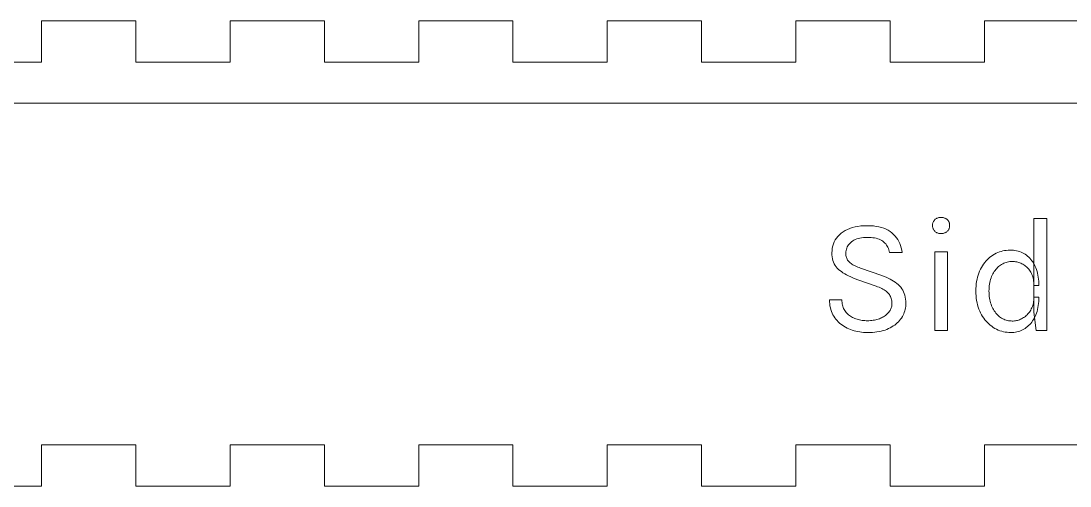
# Model space of a CAD drawing. Extents: x 3 to 808, y 3 to 580.
# Drawn here: x 585.9 to 662.6, y 3 to 37 of the extents above; entities that cross this region are included whole.
import ezdxf

# ---------------------------------------------------------------- set-up
doc = ezdxf.new("R2010")
doc.units = 0
doc.layers.get('0').update_dxf_attribs({"lineweight": 0})

msp = doc.modelspace()

# ---------------------------------------------------------------- linework, layer by layer
for p, q in [((587.383, 34), (587.383, 37)), ((587.383, 37), (594.279, 37)), ((594.279, 37), (594.279, 34)), ((601.177, 34), (601.177, 37)), ((601.177, 37), (608.073, 37)), ((608.073, 37), (608.073, 34)), ((614.971, 34), (614.971, 37)), ((614.971, 37), (621.868, 37)), ((621.868, 37), (621.868, 34)), ((628.765, 34), (628.765, 37)), ((628.765, 37), (635.662, 37)), ((635.662, 37), (635.662, 34)), ((642.56, 34), (642.56, 37)), ((642.56, 37), (649.456, 37)), ((649.456, 37), (649.456, 34)), ((656.354, 34), (656.354, 37)), ((656.354, 37), (663.251, 37)), ((580.485, 34), (587.383, 34)), ((594.279, 34), (601.177, 34)), ((608.073, 34), (614.971, 34)), ((621.868, 34), (628.765, 34)), ((635.662, 34), (642.56, 34)), ((649.456, 34), (656.354, 34)), ((802.407, 31), (517.196, 31)), ((652.587, 22.252), (652.602, 22.295)), ((652.602, 22.295), (652.62, 22.336)), ((652.62, 22.336), (652.642, 22.375)), ((652.642, 22.375), (652.667, 22.411)), ((652.667, 22.411), (652.696, 22.446)), ((652.696, 22.446), (652.728, 22.478)), ((652.728, 22.478), (652.763, 22.508)), ((652.763, 22.508), (652.8, 22.534)), ((652.8, 22.534), (652.839, 22.558)), ((652.839, 22.558), (652.881, 22.578)), ((652.881, 22.578), (652.926, 22.595)), ((652.926, 22.595), (652.973, 22.609)), ((652.973, 22.609), (653.022, 22.62)), ((653.022, 22.62), (653.073, 22.628)), ((653.073, 22.628), (653.127, 22.632)), ((653.127, 22.632), (653.184, 22.634)), ((653.184, 22.634), (653.184, 22.634)), ((653.184, 22.634), (653.24, 22.632)), ((653.24, 22.632), (653.294, 22.628)), ((653.294, 22.628), (653.346, 22.62)), ((653.346, 22.62), (653.395, 22.609)), ((653.395, 22.609), (653.442, 22.595)), ((653.442, 22.595), (653.486, 22.578)), ((653.486, 22.578), (653.528, 22.558)), ((653.528, 22.558), (653.568, 22.534)), ((653.568, 22.534), (653.605, 22.508)), ((653.605, 22.508), (653.64, 22.478)), ((653.64, 22.478), (653.672, 22.446)), ((653.672, 22.446), (653.7, 22.411)), ((653.7, 22.411), (653.725, 22.375)), ((653.725, 22.375), (653.747, 22.336)), ((653.747, 22.336), (653.766, 22.295)), ((653.766, 22.295), (653.781, 22.252)), ((659.976, 15.71), (659.976, 22.55)), ((659.976, 22.55), (660.912, 22.55)), ((660.912, 22.55), (660.912, 14.366)), ((645.873, 21.482), (646.013, 21.587)), ((646.013, 21.587), (646.165, 21.681)), ((646.165, 21.681), (646.329, 21.764)), ((646.329, 21.764), (646.503, 21.835)), ((646.503, 21.835), (646.69, 21.896)), ((646.69, 21.896), (646.887, 21.946)), ((646.887, 21.946), (647.096, 21.984)), ((647.096, 21.984), (647.316, 22.012)), ((647.316, 22.012), (647.547, 22.028)), ((647.547, 22.028), (647.79, 22.034)), ((647.79, 22.034), (647.79, 22.034)), ((647.79, 22.034), (648.015, 22.029)), ((648.015, 22.029), (648.23, 22.013)), ((648.23, 22.013), (648.436, 21.986)), ((648.436, 21.986), (648.631, 21.949)), ((648.631, 21.949), (648.816, 21.901)), ((648.816, 21.901), (648.991, 21.843)), ((648.991, 21.843), (649.156, 21.774)), ((649.156, 21.774), (649.31, 21.694)), ((649.31, 21.694), (649.455, 21.604)), ((649.455, 21.604), (649.59, 21.503)), ((649.59, 21.503), (649.714, 21.393)), ((652.56, 22.058), (652.561, 22.11)), ((652.561, 22.005), (652.56, 22.058)), ((652.56, 22.058), (652.56, 22.058)), ((652.561, 22.11), (652.566, 22.159)), ((652.566, 21.954), (652.561, 22.005)), ((652.566, 22.159), (652.575, 22.207)), ((652.575, 21.905), (652.566, 21.954)), ((652.575, 22.207), (652.587, 22.252)), ((652.587, 21.859), (652.575, 21.905)), ((652.602, 21.814), (652.587, 21.859)), ((652.62, 21.772), (652.602, 21.814)), ((652.642, 21.731), (652.62, 21.772)), ((652.667, 21.693), (652.642, 21.731)), ((652.696, 21.657), (652.667, 21.693)), ((652.728, 21.623), (652.696, 21.657)), ((652.763, 21.592), (652.728, 21.623)), ((652.8, 21.564), (652.763, 21.592)), ((652.839, 21.539), (652.8, 21.564)), ((652.881, 21.517), (652.839, 21.539)), ((652.926, 21.499), (652.881, 21.517)), ((652.973, 21.484), (652.926, 21.499)), ((653.442, 21.499), (653.395, 21.484)), ((653.486, 21.517), (653.442, 21.499)), ((653.528, 21.539), (653.486, 21.517)), ((653.568, 21.564), (653.528, 21.539)), ((653.605, 21.592), (653.568, 21.564)), ((653.64, 21.623), (653.605, 21.592)), ((653.672, 21.657), (653.64, 21.623)), ((653.7, 21.693), (653.672, 21.657)), ((653.725, 21.731), (653.7, 21.693)), ((653.747, 21.772), (653.725, 21.731)), ((653.766, 21.814), (653.747, 21.772)), ((653.781, 21.859), (653.766, 21.814)), ((653.781, 22.252), (653.793, 22.207)), ((653.793, 21.905), (653.781, 21.859)), ((653.793, 22.207), (653.801, 22.159)), ((653.801, 21.954), (653.793, 21.905)), ((653.801, 22.159), (653.806, 22.11)), ((653.806, 22.005), (653.801, 21.954)), ((653.806, 22.11), (653.808, 22.058)), ((653.808, 22.058), (653.806, 22.005)), ((653.808, 22.058), (653.808, 22.058)), ((645.306, 20.703), (645.367, 20.849)), ((645.367, 20.849), (645.441, 20.989)), ((645.441, 20.989), (645.529, 21.122)), ((645.529, 21.122), (645.63, 21.248)), ((645.63, 21.248), (645.745, 21.368)), ((645.745, 21.368), (645.873, 21.482)), ((646.553, 20.784), (646.483, 20.713)), ((646.632, 20.852), (646.553, 20.784)), ((646.718, 20.915), (646.632, 20.852)), ((646.811, 20.971), (646.718, 20.915)), ((646.91, 21.02), (646.811, 20.971)), ((647.016, 21.063), (646.91, 21.02)), ((647.128, 21.099), (647.016, 21.063)), ((647.247, 21.129), (647.128, 21.099)), ((647.373, 21.152), (647.247, 21.129)), ((647.505, 21.169), (647.373, 21.152)), ((647.644, 21.179), (647.505, 21.169)), ((647.79, 21.182), (647.644, 21.179)), ((647.933, 21.179), (647.79, 21.182)), ((647.79, 21.182), (647.79, 21.182)), ((648.069, 21.17), (647.933, 21.179)), ((648.199, 21.156), (648.069, 21.17)), ((648.322, 21.135), (648.199, 21.156)), ((648.439, 21.109), (648.322, 21.135)), ((648.548, 21.077), (648.439, 21.109)), ((648.651, 21.039), (648.548, 21.077)), ((648.748, 20.996), (648.651, 21.039)), ((648.838, 20.946), (648.748, 20.996)), ((648.921, 20.891), (648.838, 20.946)), ((648.997, 20.83), (648.921, 20.891)), ((649.068, 20.765), (648.997, 20.83)), ((649.132, 20.696), (649.068, 20.765)), ((649.714, 21.393), (649.827, 21.276)), ((649.827, 21.276), (649.929, 21.152)), ((649.929, 21.152), (650.02, 21.02)), ((650.02, 21.02), (650.1, 20.881)), ((650.1, 20.881), (650.169, 20.735)), ((650.169, 20.735), (650.226, 20.582)), ((653.022, 21.473), (652.973, 21.484)), ((653.073, 21.465), (653.022, 21.473)), ((653.127, 21.46), (653.073, 21.465)), ((653.184, 21.458), (653.127, 21.46)), ((653.24, 21.46), (653.184, 21.458)), ((653.184, 21.458), (653.184, 21.458)), ((653.184, 21.458), (653.184, 21.458)), ((653.294, 21.465), (653.24, 21.46)), ((653.346, 21.473), (653.294, 21.465)), ((653.395, 21.484), (653.346, 21.473)), ((645.198, 20.054), (645.205, 20.226)), ((645.203, 19.901), (645.198, 20.054)), ((645.198, 20.054), (645.198, 20.054)), ((645.205, 20.226), (645.225, 20.391)), ((645.225, 20.391), (645.259, 20.55)), ((645.259, 20.55), (645.306, 20.703)), ((646.222, 20.117), (646.218, 20.018)), ((646.218, 20.018), (646.218, 20.018)), ((646.218, 20.018), (646.22, 19.937)), ((646.234, 20.213), (646.222, 20.117)), ((646.255, 20.305), (646.234, 20.213)), ((646.284, 20.393), (646.255, 20.305)), ((646.321, 20.479), (646.284, 20.393)), ((646.367, 20.56), (646.321, 20.479)), ((646.421, 20.638), (646.367, 20.56)), ((646.483, 20.713), (646.421, 20.638)), ((649.191, 20.621), (649.132, 20.696)), ((649.243, 20.542), (649.191, 20.621)), ((649.288, 20.459), (649.243, 20.542)), ((649.328, 20.37), (649.288, 20.459)), ((649.361, 20.278), (649.328, 20.37)), ((649.389, 20.18), (649.361, 20.278)), ((649.41, 20.078), (649.389, 20.18)), ((650.334, 20.078), (649.41, 20.078)), ((650.226, 20.582), (650.273, 20.421)), ((650.273, 20.421), (650.309, 20.253)), ((650.309, 20.253), (650.334, 20.078)), ((650.334, 20.078), (650.334, 20.078)), ((652.716, 14.366), (652.716, 20.114)), ((652.716, 20.114), (653.652, 20.114)), ((653.652, 20.114), (653.652, 14.366)), ((657.093, 19.952), (657.21, 20.014)), ((657.21, 20.014), (657.329, 20.068)), ((657.329, 20.068), (657.45, 20.115)), ((657.45, 20.115), (657.574, 20.155)), ((657.574, 20.155), (657.699, 20.188)), ((657.699, 20.188), (657.827, 20.213)), ((657.827, 20.213), (657.957, 20.231)), ((657.957, 20.231), (658.089, 20.242)), ((658.089, 20.242), (658.224, 20.246)), ((658.224, 20.246), (658.224, 20.246)), ((658.224, 20.246), (658.348, 20.243)), ((658.348, 20.243), (658.47, 20.234)), ((658.47, 20.234), (658.588, 20.218)), ((658.588, 20.218), (658.703, 20.197)), ((658.703, 20.197), (658.816, 20.169)), ((658.816, 20.169), (658.925, 20.136)), ((658.925, 20.136), (659.031, 20.096)), ((659.031, 20.096), (659.134, 20.05)), ((659.134, 20.05), (659.234, 19.998)), ((659.234, 19.998), (659.331, 19.94)), ((645.217, 19.756), (645.203, 19.901)), ((645.241, 19.617), (645.217, 19.756)), ((645.275, 19.486), (645.241, 19.617)), ((645.318, 19.361), (645.275, 19.486)), ((645.371, 19.243), (645.318, 19.361)), ((645.433, 19.133), (645.371, 19.243)), ((646.22, 19.937), (646.228, 19.859)), ((646.228, 19.859), (646.241, 19.785)), ((646.241, 19.785), (646.26, 19.714)), ((646.26, 19.714), (646.283, 19.647)), ((646.283, 19.647), (646.312, 19.583)), ((646.312, 19.583), (646.346, 19.522)), ((646.346, 19.522), (646.385, 19.465)), ((646.385, 19.465), (646.429, 19.411)), ((646.429, 19.411), (646.479, 19.361)), ((646.479, 19.361), (646.534, 19.313)), ((646.534, 19.313), (646.595, 19.266)), ((646.595, 19.266), (646.662, 19.22)), ((646.662, 19.22), (646.735, 19.175)), ((656.216, 19.104), (656.295, 19.223)), ((656.295, 19.223), (656.379, 19.336)), ((656.379, 19.336), (656.468, 19.443)), ((656.468, 19.443), (656.561, 19.543)), ((656.561, 19.543), (656.659, 19.637)), ((656.659, 19.637), (656.761, 19.725)), ((656.761, 19.725), (656.868, 19.807)), ((656.868, 19.807), (656.979, 19.883)), ((656.979, 19.883), (657.093, 19.952)), ((657.615, 19.207), (657.537, 19.157)), ((657.695, 19.251), (657.615, 19.207)), ((657.776, 19.29), (657.695, 19.251)), ((657.859, 19.324), (657.776, 19.29)), ((657.944, 19.353), (657.859, 19.324)), ((658.03, 19.376), (657.944, 19.353)), ((658.118, 19.395), (658.03, 19.376)), ((658.208, 19.408), (658.118, 19.395)), ((658.299, 19.415), (658.208, 19.408)), ((658.392, 19.418), (658.299, 19.415)), ((658.474, 19.416), (658.392, 19.418)), ((658.392, 19.418), (658.392, 19.418)), ((658.555, 19.41), (658.474, 19.416)), ((658.635, 19.4), (658.555, 19.41)), ((658.714, 19.386), (658.635, 19.4)), ((658.792, 19.368), (658.714, 19.386)), ((658.869, 19.346), (658.792, 19.368)), ((658.945, 19.32), (658.869, 19.346)), ((659.02, 19.289), (658.945, 19.32)), ((659.093, 19.255), (659.02, 19.289)), ((659.166, 19.217), (659.093, 19.255)), ((659.236, 19.175), (659.166, 19.217)), ((659.331, 19.94), (659.424, 19.876)), ((659.424, 19.876), (659.513, 19.807)), ((659.513, 19.807), (659.598, 19.732)), ((659.598, 19.732), (659.678, 19.652)), ((659.678, 19.652), (659.755, 19.566)), ((659.755, 19.566), (659.826, 19.476)), ((659.826, 19.476), (659.894, 19.379)), ((659.894, 19.379), (659.958, 19.278)), ((659.958, 19.278), (660.017, 19.171)), ((645.505, 19.029), (645.433, 19.133)), ((645.587, 18.932), (645.505, 19.029)), ((645.678, 18.842), (645.587, 18.932)), ((645.778, 18.757), (645.678, 18.842)), ((645.888, 18.673), (645.778, 18.757)), ((646.007, 18.591), (645.888, 18.673)), ((646.135, 18.512), (646.007, 18.591)), ((646.272, 18.434), (646.135, 18.512)), ((646.418, 18.358), (646.272, 18.434)), ((646.735, 19.175), (646.814, 19.131)), ((646.814, 19.131), (646.899, 19.088)), ((646.899, 19.088), (646.99, 19.046)), ((646.99, 19.046), (647.086, 19.005)), ((647.086, 19.005), (647.189, 18.965)), ((647.189, 18.965), (647.298, 18.926)), ((647.298, 18.926), (647.298, 18.926)), ((647.298, 18.926), (648.858, 18.386)), ((655.851, 18.271), (655.895, 18.423)), ((655.895, 18.423), (655.947, 18.569)), ((655.947, 18.569), (656.005, 18.711)), ((656.005, 18.711), (656.07, 18.848)), ((656.07, 18.848), (656.14, 18.979)), ((656.14, 18.979), (656.216, 19.104)), ((656.967, 18.507), (656.919, 18.413)), ((657.017, 18.597), (656.967, 18.507)), ((657.071, 18.683), (657.017, 18.597)), ((657.129, 18.764), (657.071, 18.683)), ((657.189, 18.84), (657.129, 18.764)), ((657.252, 18.913), (657.189, 18.84)), ((657.319, 18.98), (657.252, 18.913)), ((657.388, 19.044), (657.319, 18.98)), ((657.461, 19.103), (657.388, 19.044)), ((657.537, 19.157), (657.461, 19.103)), ((659.304, 19.129), (659.236, 19.175)), ((659.37, 19.079), (659.304, 19.129)), ((659.432, 19.026), (659.37, 19.079)), ((659.492, 18.969), (659.432, 19.026)), ((659.549, 18.908), (659.492, 18.969)), ((659.604, 18.843), (659.549, 18.908)), ((659.655, 18.774), (659.604, 18.843)), ((659.704, 18.702), (659.655, 18.774)), ((659.751, 18.626), (659.704, 18.702)), ((659.794, 18.546), (659.751, 18.626)), ((659.832, 18.463), (659.794, 18.546)), ((659.866, 18.376), (659.832, 18.463)), ((660.017, 19.171), (660.072, 19.058)), ((660.072, 19.058), (660.122, 18.94)), ((660.122, 18.94), (660.167, 18.818)), ((660.167, 18.818), (660.206, 18.691)), ((660.206, 18.691), (660.241, 18.559)), ((660.241, 18.559), (660.27, 18.422)), ((660.27, 18.422), (660.294, 18.28)), ((646.573, 18.284), (646.418, 18.358)), ((646.738, 18.212), (646.573, 18.284)), ((646.911, 18.142), (646.738, 18.212)), ((647.094, 18.074), (646.911, 18.142)), ((648.426, 17.606), (647.094, 18.074)), ((648.858, 18.386), (649.016, 18.33)), ((649.016, 18.33), (649.168, 18.269)), ((649.168, 18.269), (649.313, 18.205)), ((649.313, 18.205), (649.452, 18.135)), ((649.452, 18.135), (649.583, 18.062)), ((649.583, 18.062), (649.708, 17.984)), ((649.708, 17.984), (649.826, 17.902)), ((649.826, 17.902), (649.937, 17.816)), ((649.937, 17.816), (650.041, 17.725)), ((650.041, 17.725), (650.139, 17.63)), ((655.741, 17.615), (655.759, 17.787)), ((655.759, 17.787), (655.782, 17.953)), ((655.782, 17.953), (655.813, 18.114)), ((655.813, 18.114), (655.851, 18.271)), ((656.725, 17.765), (656.709, 17.644)), ((656.746, 17.883), (656.725, 17.765)), ((656.771, 17.996), (656.746, 17.883)), ((656.801, 18.106), (656.771, 17.996)), ((656.836, 18.212), (656.801, 18.106)), ((656.875, 18.315), (656.836, 18.212)), ((656.919, 18.413), (656.875, 18.315)), ((659.895, 18.285), (659.866, 18.376)), ((659.92, 18.191), (659.895, 18.285)), ((659.94, 18.093), (659.92, 18.191)), ((659.956, 17.992), (659.94, 18.093)), ((659.967, 17.887), (659.956, 17.992)), ((659.974, 17.778), (659.967, 17.887)), ((659.976, 17.666), (659.974, 17.778)), ((660.336, 17.666), (659.976, 17.666)), ((660.294, 18.28), (660.312, 18.134)), ((660.312, 18.134), (660.325, 17.983)), ((660.325, 17.983), (660.333, 17.827)), ((660.333, 17.827), (660.336, 17.666)), ((660.336, 17.666), (660.336, 17.666)), ((648.538, 17.568), (648.426, 17.606)), ((648.426, 17.606), (648.426, 17.606)), ((648.645, 17.527), (648.538, 17.568)), ((648.746, 17.484), (648.645, 17.527)), ((648.841, 17.439), (648.746, 17.484)), ((648.931, 17.392), (648.841, 17.439)), ((649.015, 17.343), (648.931, 17.392)), ((649.094, 17.291), (649.015, 17.343)), ((649.167, 17.237), (649.094, 17.291)), ((649.234, 17.181), (649.167, 17.237)), ((649.296, 17.123), (649.234, 17.181)), ((649.352, 17.062), (649.296, 17.123)), ((649.402, 16.997), (649.352, 17.062)), ((649.446, 16.928), (649.402, 16.997)), ((649.484, 16.856), (649.446, 16.928)), ((650.139, 17.63), (650.228, 17.53)), ((650.228, 17.53), (650.308, 17.424)), ((650.308, 17.424), (650.379, 17.312)), ((650.379, 17.312), (650.44, 17.195)), ((650.44, 17.195), (650.492, 17.072)), ((650.492, 17.072), (650.534, 16.943)), ((650.534, 16.943), (650.567, 16.808)), ((655.728, 17.258), (655.731, 17.439)), ((655.731, 17.076), (655.728, 17.258)), ((655.728, 17.258), (655.728, 17.258)), ((655.731, 17.439), (655.741, 17.615)), ((655.742, 16.898), (655.731, 17.076)), ((655.759, 16.725), (655.742, 16.898)), ((656.69, 17.391), (656.688, 17.258)), ((656.688, 17.258), (656.688, 17.258)), ((656.688, 17.258), (656.69, 17.123)), ((656.697, 17.519), (656.69, 17.391)), ((656.69, 17.123), (656.697, 16.992)), ((656.709, 17.644), (656.697, 17.519)), ((656.697, 16.992), (656.709, 16.865)), ((645.024, 16.467), (645.018, 16.622)), ((645.018, 16.622), (645.018, 16.622)), ((645.018, 16.622), (645.93, 16.622)), ((645.037, 16.318), (645.024, 16.467)), ((645.058, 16.173), (645.037, 16.318)), ((645.087, 16.034), (645.058, 16.173)), ((645.93, 16.622), (645.932, 16.518)), ((645.932, 16.518), (645.94, 16.418)), ((645.94, 16.418), (645.953, 16.322)), ((645.953, 16.322), (645.971, 16.23)), ((645.971, 16.23), (645.994, 16.141)), ((645.994, 16.141), (646.023, 16.056)), ((649.516, 16.78), (649.484, 16.856)), ((649.543, 16.701), (649.516, 16.78)), ((649.563, 16.618), (649.543, 16.701)), ((649.555, 16.082), (649.57, 16.146)), ((649.578, 16.531), (649.563, 16.618)), ((649.57, 16.146), (649.581, 16.211)), ((649.587, 16.44), (649.578, 16.531)), ((649.581, 16.211), (649.588, 16.278)), ((649.59, 16.346), (649.587, 16.44)), ((649.588, 16.278), (649.59, 16.346)), ((649.59, 16.346), (649.59, 16.346)), ((650.567, 16.808), (650.591, 16.668)), ((650.597, 16.135), (650.581, 16.02)), ((650.591, 16.668), (650.605, 16.522)), ((650.607, 16.251), (650.597, 16.135)), ((650.605, 16.522), (650.61, 16.37)), ((650.61, 16.37), (650.607, 16.251)), ((650.61, 16.37), (650.61, 16.37)), ((655.783, 16.558), (655.759, 16.725)), ((655.815, 16.395), (655.783, 16.558)), ((655.853, 16.237), (655.815, 16.395)), ((655.898, 16.083), (655.853, 16.237)), ((656.709, 16.865), (656.725, 16.742)), ((656.725, 16.742), (656.746, 16.622)), ((656.746, 16.622), (656.771, 16.506)), ((656.771, 16.506), (656.801, 16.394)), ((656.801, 16.394), (656.836, 16.286)), ((656.836, 16.286), (656.875, 16.182)), ((656.875, 16.182), (656.919, 16.082)), ((659.861, 16.114), (659.892, 16.204)), ((659.892, 16.204), (659.917, 16.297)), ((659.917, 16.297), (659.938, 16.394)), ((659.938, 16.394), (659.955, 16.494)), ((659.955, 16.494), (659.966, 16.597)), ((659.966, 16.597), (659.973, 16.704)), ((659.973, 16.704), (659.976, 16.814)), ((659.976, 16.814), (659.976, 16.814)), ((659.976, 16.814), (660.336, 16.814)), ((660.292, 16.188), (660.268, 16.044)), ((660.311, 16.337), (660.292, 16.188)), ((660.325, 16.491), (660.311, 16.337)), ((660.333, 16.65), (660.325, 16.491)), ((660.336, 16.814), (660.333, 16.65)), ((645.123, 15.899), (645.087, 16.034)), ((645.166, 15.77), (645.123, 15.899)), ((645.217, 15.645), (645.166, 15.77)), ((645.275, 15.526), (645.217, 15.645)), ((645.341, 15.411), (645.275, 15.526)), ((645.414, 15.302), (645.341, 15.411)), ((646.023, 16.056), (646.056, 15.975)), ((646.056, 15.975), (646.095, 15.898)), ((646.095, 15.898), (646.139, 15.825)), ((646.139, 15.825), (646.188, 15.755)), ((646.188, 15.755), (646.241, 15.689)), ((646.241, 15.689), (646.298, 15.626)), ((646.298, 15.626), (646.358, 15.567)), ((646.358, 15.567), (646.421, 15.512)), ((646.421, 15.512), (646.488, 15.46)), ((646.488, 15.46), (646.558, 15.411)), ((646.558, 15.411), (646.631, 15.366)), ((646.631, 15.366), (646.708, 15.324)), ((648.903, 15.334), (648.974, 15.374)), ((648.974, 15.374), (649.042, 15.417)), ((649.042, 15.417), (649.106, 15.462)), ((649.106, 15.462), (649.166, 15.509)), ((649.166, 15.509), (649.223, 15.558)), ((649.223, 15.558), (649.276, 15.609)), ((649.276, 15.609), (649.325, 15.663)), ((649.325, 15.663), (649.371, 15.719)), ((649.371, 15.719), (649.412, 15.777)), ((649.412, 15.777), (649.45, 15.835)), ((649.45, 15.835), (649.482, 15.895)), ((649.482, 15.895), (649.511, 15.956)), ((649.511, 15.956), (649.535, 16.018)), ((649.535, 16.018), (649.555, 16.082)), ((650.35, 15.382), (650.289, 15.284)), ((650.404, 15.483), (650.35, 15.382)), ((650.452, 15.586), (650.404, 15.483)), ((650.494, 15.691), (650.452, 15.586)), ((650.53, 15.799), (650.494, 15.691)), ((650.558, 15.908), (650.53, 15.799)), ((650.581, 16.02), (650.558, 15.908)), ((655.95, 15.935), (655.898, 16.083)), ((656.01, 15.792), (655.95, 15.935)), ((656.076, 15.653), (656.01, 15.792)), ((656.148, 15.52), (656.076, 15.653)), ((656.224, 15.393), (656.148, 15.52)), ((656.306, 15.272), (656.224, 15.393)), ((656.919, 16.082), (656.967, 15.986)), ((656.967, 15.986), (657.017, 15.894)), ((657.017, 15.894), (657.071, 15.807)), ((657.071, 15.807), (657.129, 15.725)), ((657.129, 15.725), (657.189, 15.647)), ((657.189, 15.647), (657.252, 15.574)), ((657.252, 15.574), (657.319, 15.505)), ((657.319, 15.505), (657.388, 15.441)), ((657.388, 15.441), (657.461, 15.381)), ((657.461, 15.381), (657.537, 15.326)), ((659.216, 15.309), (659.285, 15.355)), ((659.285, 15.355), (659.351, 15.405)), ((659.351, 15.405), (659.415, 15.459)), ((659.415, 15.459), (659.476, 15.517)), ((659.476, 15.517), (659.534, 15.579)), ((659.534, 15.579), (659.59, 15.644)), ((659.59, 15.644), (659.643, 15.713)), ((659.643, 15.713), (659.694, 15.786)), ((659.694, 15.786), (659.742, 15.863)), ((659.742, 15.863), (659.786, 15.943)), ((659.786, 15.943), (659.826, 16.027)), ((659.826, 16.027), (659.861, 16.114)), ((660.132, 14.366), (659.976, 15.71)), ((660.063, 15.401), (660.006, 15.288)), ((660.115, 15.519), (660.063, 15.401)), ((660.161, 15.643), (660.115, 15.519)), ((660.202, 15.771), (660.161, 15.643)), ((660.237, 15.905), (660.202, 15.771)), ((660.268, 16.044), (660.237, 15.905)), ((645.493, 15.198), (645.414, 15.302)), ((645.577, 15.099), (645.493, 15.198)), ((645.666, 15.005), (645.577, 15.099)), ((645.76, 14.917), (645.666, 15.005)), ((645.859, 14.833), (645.76, 14.917)), ((645.963, 14.755), (645.859, 14.833)), ((646.072, 14.682), (645.963, 14.755)), ((646.186, 14.615), (646.072, 14.682)), ((646.304, 14.552), (646.186, 14.615)), ((646.708, 15.324), (646.788, 15.286)), ((646.788, 15.286), (646.872, 15.251)), ((646.872, 15.251), (646.958, 15.22)), ((646.958, 15.22), (647.045, 15.192)), ((647.045, 15.192), (647.134, 15.167)), ((647.134, 15.167), (647.225, 15.145)), ((647.225, 15.145), (647.317, 15.127)), ((647.317, 15.127), (647.411, 15.112)), ((647.411, 15.112), (647.506, 15.101)), ((647.506, 15.101), (647.603, 15.093)), ((647.603, 15.093), (647.702, 15.088)), ((647.702, 15.088), (647.802, 15.086)), ((647.802, 15.086), (647.91, 15.088)), ((647.802, 15.086), (647.802, 15.086)), ((647.91, 15.088), (648.014, 15.093)), ((648.014, 15.093), (648.116, 15.102)), ((648.116, 15.102), (648.216, 15.114)), ((648.216, 15.114), (648.312, 15.13)), ((648.312, 15.13), (648.405, 15.149)), ((648.405, 15.149), (648.496, 15.171)), ((648.496, 15.171), (648.583, 15.197)), ((648.583, 15.197), (648.668, 15.227)), ((648.668, 15.227), (648.75, 15.26)), ((648.75, 15.26), (648.828, 15.296)), ((648.828, 15.296), (648.903, 15.334)), ((649.581, 14.633), (649.466, 14.57)), ((649.691, 14.701), (649.581, 14.633)), ((649.794, 14.772), (649.691, 14.701)), ((649.892, 14.848), (649.794, 14.772)), ((649.983, 14.927), (649.892, 14.848)), ((650.069, 15.01), (649.983, 14.927)), ((650.148, 15.098), (650.069, 15.01)), ((650.222, 15.189), (650.148, 15.098)), ((650.289, 15.284), (650.222, 15.189)), ((656.392, 15.157), (656.306, 15.272)), ((656.482, 15.049), (656.392, 15.157)), ((656.578, 14.946), (656.482, 15.049)), ((656.678, 14.85), (656.578, 14.946)), ((656.782, 14.759), (656.678, 14.85)), ((656.892, 14.675), (656.782, 14.759)), ((657.006, 14.597), (656.892, 14.675)), ((657.123, 14.526), (657.006, 14.597)), ((657.537, 15.326), (657.615, 15.276)), ((657.615, 15.276), (657.695, 15.231)), ((657.695, 15.231), (657.776, 15.191)), ((657.776, 15.191), (657.859, 15.157)), ((657.859, 15.157), (657.944, 15.128)), ((657.944, 15.128), (658.03, 15.104)), ((658.03, 15.104), (658.118, 15.086)), ((658.118, 15.086), (658.208, 15.073)), ((658.208, 15.073), (658.299, 15.065)), ((658.299, 15.065), (658.392, 15.062)), ((658.392, 15.062), (658.469, 15.064)), ((658.392, 15.062), (658.392, 15.062)), ((658.469, 15.064), (658.547, 15.07)), ((658.547, 15.07), (658.623, 15.08)), ((658.623, 15.08), (658.699, 15.095)), ((658.699, 15.095), (658.775, 15.113)), ((658.775, 15.113), (658.85, 15.135)), ((658.85, 15.135), (658.925, 15.162)), ((658.925, 15.162), (658.998, 15.193)), ((658.998, 15.193), (659.072, 15.227)), ((659.072, 15.227), (659.145, 15.266)), ((659.145, 15.266), (659.216, 15.309)), ((659.416, 14.585), (659.325, 14.522)), ((659.503, 14.653), (659.416, 14.585)), ((659.586, 14.727), (659.503, 14.653)), ((659.666, 14.807), (659.586, 14.727)), ((659.742, 14.892), (659.666, 14.807)), ((659.814, 14.982), (659.742, 14.892)), ((659.882, 15.079), (659.814, 14.982)), ((659.946, 15.181), (659.882, 15.079)), ((660.006, 15.288), (659.946, 15.181)), ((646.428, 14.495), (646.304, 14.552)), ((646.555, 14.443), (646.428, 14.495)), ((646.685, 14.397), (646.555, 14.443)), ((646.817, 14.356), (646.685, 14.397)), ((646.952, 14.32), (646.817, 14.356)), ((647.089, 14.29), (646.952, 14.32)), ((647.229, 14.266), (647.089, 14.29)), ((647.371, 14.247), (647.229, 14.266)), ((647.516, 14.233), (647.371, 14.247)), ((647.664, 14.225), (647.516, 14.233)), ((647.814, 14.222), (647.664, 14.225)), ((647.992, 14.225), (647.814, 14.222)), ((647.814, 14.222), (647.814, 14.222)), ((647.814, 14.222), (647.814, 14.222)), ((648.165, 14.234), (647.992, 14.225)), ((648.332, 14.248), (648.165, 14.234)), ((648.493, 14.268), (648.332, 14.248)), ((648.649, 14.294), (648.493, 14.268)), ((648.799, 14.326), (648.649, 14.294)), ((648.944, 14.363), (648.799, 14.326)), ((649.083, 14.406), (648.944, 14.363)), ((649.216, 14.455), (649.083, 14.406)), ((649.344, 14.51), (649.216, 14.455)), ((649.466, 14.57), (649.344, 14.51)), ((653.652, 14.366), (652.716, 14.366)), ((653.652, 14.366), (653.652, 14.366)), ((657.243, 14.462), (657.123, 14.526)), ((657.365, 14.406), (657.243, 14.462)), ((657.49, 14.357), (657.365, 14.406)), ((657.616, 14.316), (657.49, 14.357)), ((657.745, 14.282), (657.616, 14.316)), ((657.876, 14.256), (657.745, 14.282)), ((658.01, 14.237), (657.876, 14.256)), ((658.146, 14.226), (658.01, 14.237)), ((658.284, 14.222), (658.146, 14.226)), ((658.398, 14.225), (658.284, 14.222)), ((658.284, 14.222), (658.284, 14.222)), ((658.284, 14.222), (658.284, 14.222)), ((658.51, 14.234), (658.398, 14.225)), ((658.619, 14.249), (658.51, 14.234)), ((658.727, 14.27), (658.619, 14.249)), ((658.832, 14.297), (658.727, 14.27)), ((658.935, 14.33), (658.832, 14.297)), ((659.036, 14.369), (658.935, 14.33)), ((659.134, 14.414), (659.036, 14.369)), ((659.231, 14.465), (659.134, 14.414)), ((659.325, 14.522), (659.231, 14.465)), ((660.912, 14.366), (660.132, 14.366)), ((660.912, 14.366), (660.912, 14.366)), ((587.383, 3), (587.383, 6)), ((587.383, 6), (594.279, 6)), ((594.279, 6), (594.279, 3)), ((601.177, 3), (601.177, 6)), ((601.177, 6), (608.073, 6)), ((608.073, 6), (608.073, 3)), ((614.971, 3), (614.971, 6)), ((614.971, 6), (621.868, 6)), ((621.868, 6), (621.868, 3)), ((628.765, 3), (628.765, 6)), ((628.765, 6), (635.662, 6)), ((635.662, 6), (635.662, 3)), ((642.56, 3), (642.56, 6)), ((642.56, 6), (649.456, 6)), ((649.456, 6), (649.456, 3)), ((656.354, 3), (656.354, 6)), ((656.354, 6), (663.251, 6)), ((580.485, 3), (587.383, 3)), ((594.279, 3), (601.177, 3)), ((608.073, 3), (614.971, 3)), ((621.868, 3), (628.765, 3)), ((635.662, 3), (642.56, 3)), ((649.456, 3), (656.354, 3))]:
    msp.add_line(p, q)

doc.saveas('drawing.dxf')
